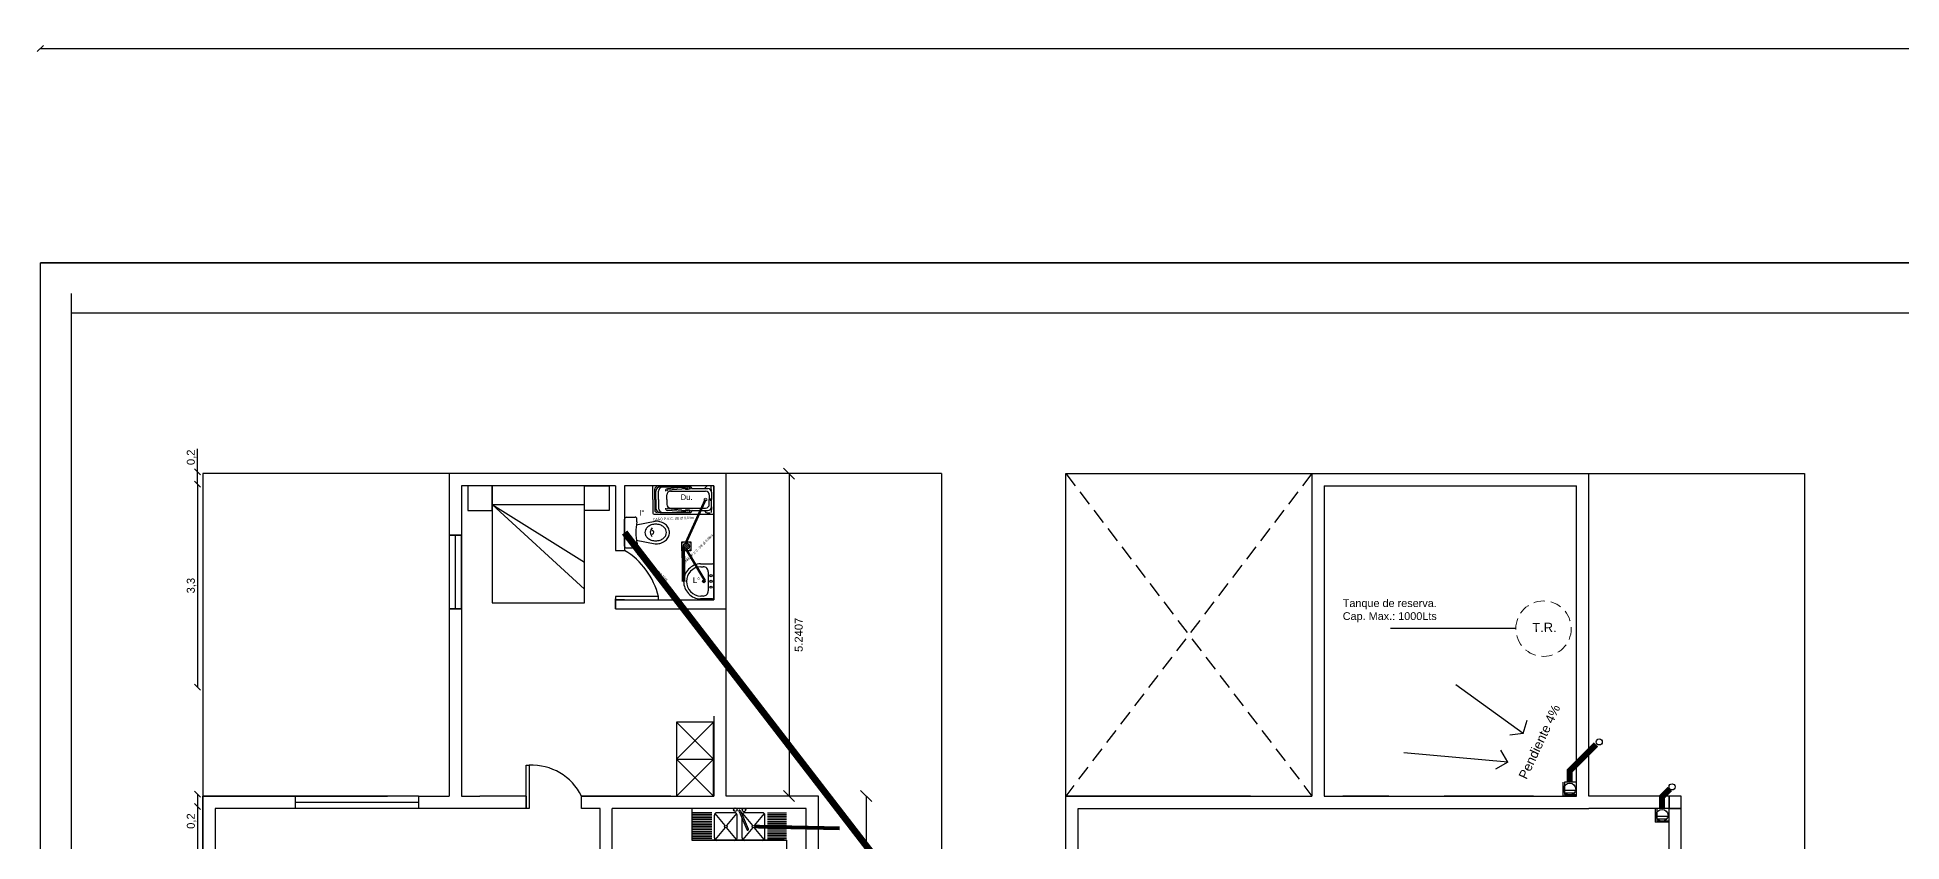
# Model space of a CAD drawing. Header units: millimetres. Extents: x 1356 to 2849, y 1307 to 1361.
# Drawn here: x 2698.77 to 2729.05, y 1348.34 to 1361.41 of the extents above; entities that cross this region are included whole.
import ezdxf

# ---------------------------------------------------------------- set-up
doc = ezdxf.new("R2010")
doc.units = ezdxf.units.MM
for name, pattern in [('ACAD_ISO02W100', [15, 12, -3]), ('DASHDOT', [1, 0.5, -0.25, 0, -0.25]), ('DASHED2', [0.375, 0.25, -0.125])]:
    doc.linetypes.add(name, pattern=pattern)
for name, color, linetype in [('Desagues primarios', 1, 'Continuous'), ('Desagues secundarios', 36, 'Continuous'), ('ejes', 8, 'DASHED2'), ('INSTALACIONES', 253, 'Continuous'), ('Muro', 3, 'Continuous'), ('S.SECUNDARIO', 32, 'Continuous'), ('texto', 7, 'Continuous'), ('Ventanas', 6, 'Continuous')]:
    doc.layers.add(name, color=color, linetype=linetype)
doc.layers.add('Linea municipal', color=3, linetype='ACAD_ISO02W100', lineweight=0)
doc.styles.get("Standard").update_dxf_attribs({"font": 'arial.ttf'})
doc.dimstyles.new('Joel', dxfattribs={"dimtxt": 0.13, "dimasz": 0.1, "dimexe": 1.25, "dimexo": 0.625, "dimgap": 0.0176, "dimtad": 1, "dimtxsty": 'Standard', "dimblk": 'OBLIQUE', "dimcen": 2.5, "dimse1": 1, "dimse2": 1, "dimclre": 256, "dimadec": 0, "dimazin": 0, "dimtfac": 1, "dimtmove": 0, "dimatfit": 3, "dimldrblk": 'OBLIQUE', "dimfxl": 1, "dimarcsym": 0})
doc.dimstyles.get("Standard").update_dxf_attribs({"dimtxt": 0.13, "dimasz": 0.18, "dimexe": 0.18, "dimexo": 0.0625, "dimgap": 0.09, "dimtad": 2, "dimdec": 4, "dimzin": 0, "dimdsep": 46, "dimtxsty": 'Standard', "dimblk": 'OBLIQUE', "dimcen": 0.09, "dimse1": 1, "dimse2": 1, "dimadec": 0, "dimazin": 0, "dimtfac": 1, "dimtdec": 4, "dimtofl": 0, "dimtmove": 1, "dimatfit": 0, "dimldrblk": 'OBLIQUE', "dimfxl": 1, "dimtolj": 1, "dimtzin": 0, "dimarcsym": 0})

# ---------------------------------------------------------------- blocks, each defined once
blk = doc.blocks.new('MATRI-01')
for p, q in [((-0.736, 0.984), (-1.136, 0.984)), ((-1.136, 0.984), (-1.136, 0.584)), ((0.764, 0.984), (-0.736, 0.984)), ((-0.736, 0.984), (-0.736, -0.916)), ((-0.736, 0.584), (-0.736, 0.984)), ((0.764, -0.916), (0.764, 0.984)), ((0.764, 0.984), (1.164, 0.984)), ((0.764, 0.584), (0.764, 0.984)), ((1.164, 0.984), (1.164, 0.584)), ((-0.736, 0.684), (0.764, 0.684)), ((-0.736, 0.684), (0.764, -0.255)), ((-0.736, 0.684), (0.764, -0.695)), ((-1.136, 0.584), (-0.736, 0.584)), ((1.164, 0.584), (0.764, 0.584)), ((-0.736, -0.916), (0.764, -0.916))]:
    blk.add_line(p, q)
blk = doc.blocks.new('Armario chico')
for points in [[(2.101, -0.462), (0.901, -0.462), (0.901, -1.062), (2.101, -1.062), (2.101, -0.462)], [(0.901, -0.462), (1.501, -1.062)], [(1.501, -0.462), (0.901, -1.062)], [(1.501, -0.462), (1.501, -1.062)], [(1.501, -0.462), (2.101, -1.062)], [(2.101, -0.462), (1.501, -1.062)]]:
    blk.add_lwpolyline(points)
blk = doc.blocks.new('_Oblique')
at = {"color": 0, "linetype": 'ByBlock', "lineweight": -2}
blk.add_line((-0.5, -0.5), (0.5, 0.5), dxfattribs=at)
blk = doc.blocks.new('*D10')
at = {"layer": 'Defpoints', "color": 0, "transparency": 16777216}
for p in [(2709.956, 1354.323), (2709.956, 1349.083), (2710.978, 1349.083)]:
    blk.add_point(p, dxfattribs=at)
at = {"layer": 'INSTALACIONES', "color": 0, "lineweight": -2, "transparency": 16777216}
blk.add_line((2710.978, 1354.323), (2710.978, 1349.083), dxfattribs=at)
at = {"layer": 'INSTALACIONES', "color": 0, "lineweight": -2, "transparency": 16777216, "xscale": 0.18, "yscale": 0.18, "zscale": 0.18}
for p, rotation in [((2710.978, 1354.323), 90), ((2710.978, 1349.083), 270)]:
    blk.add_blockref('_Oblique', p, dxfattribs=dict(at, rotation=rotation))
at = {"layer": 'INSTALACIONES', "color": 0, "transparency": 16777216, "insert": (2711.134, 1351.703), "char_height": 0.13, "attachment_point": 5, "rotation": 90}
blk.add_mtext('\\A1;5.2407', dxfattribs=at)
blk = doc.blocks.new('*D11')
at = {"layer": 'Defpoints', "color": 0, "transparency": 16777216}
for p in [(2711.456, 1349.083), (2711.456, 1334.67), (2712.23, 1334.67)]:
    blk.add_point(p, dxfattribs=at)
at = {"layer": 'INSTALACIONES', "color": 0, "lineweight": -2, "transparency": 16777216}
blk.add_line((2712.23, 1349.083), (2712.23, 1334.67), dxfattribs=at)
at = {"layer": 'INSTALACIONES', "color": 0, "lineweight": -2, "transparency": 16777216, "xscale": 0.18, "yscale": 0.18, "zscale": 0.18}
for p, rotation in [((2712.23, 1349.083), 90), ((2712.23, 1334.67), 270)]:
    blk.add_blockref('_Oblique', p, dxfattribs=dict(at, rotation=rotation))
at = {"layer": 'INSTALACIONES', "color": 0, "transparency": 16777216, "insert": (2712.386, 1341.876), "char_height": 0.13, "attachment_point": 5, "rotation": 90}
blk.add_mtext('\\A1;14.4130', dxfattribs=at)
blk = doc.blocks.new('TARJA')
for p, q in [((-0.45, 0.524), (-0.76, 0.524)), ((-0.45, 0.496), (-0.76, 0.496)), ((-0.45, 0.468), (-0.76, 0.468)), ((-0.45, 0.44), (-0.76, 0.44)), ((-0.45, 0.412), (-0.76, 0.412)), ((-0.45, 0.384), (-0.76, 0.384)), ((-0.45, 0.356), (-0.76, 0.356)), ((-0.45, 0.328), (-0.76, 0.328)), ((-0.41, 0.486), (-0.41, 0.116)), ((-0.4, 0.513), (-0.238, 0.316)), ((-0.37, 0.526), (-0.08, 0.526)), ((-0.212, 0.316), (-0.051, 0.513)), ((-0.013, 0.046), (-0.14, 0.339)), ((0.01, 0.056), (-0.117, 0.349)), ((-0.04, 0.486), (-0.04, 0.171)), ((0.04, 0.486), (0.04, 0.116)), ((0.05, 0.513), (0.212, 0.316)), ((0.08, 0.526), (0.37, 0.526)), ((0.238, 0.316), (0.399, 0.513)), ((0.41, 0.486), (0.41, 0.116)), ((0.45, 0.524), (0.76, 0.524)), ((0.45, 0.496), (0.76, 0.496)), ((0.45, 0.468), (0.76, 0.468)), ((0.45, 0.44), (0.76, 0.44)), ((0.45, 0.412), (0.76, 0.412)), ((0.45, 0.384), (0.76, 0.384)), ((0.45, 0.356), (0.76, 0.356)), ((0.45, 0.328), (0.76, 0.328)), ((-0.45, 0.3), (-0.76, 0.3)), ((-0.45, 0.272), (-0.76, 0.272)), ((-0.45, 0.244), (-0.76, 0.244)), ((-0.45, 0.216), (-0.76, 0.216)), ((-0.45, 0.188), (-0.76, 0.188)), ((-0.45, 0.16), (-0.76, 0.16)), ((-0.45, 0.132), (-0.76, 0.132)), ((-0.45, 0.104), (-0.76, 0.104)), ((-0.45, 0.076), (-0.76, 0.076)), ((-0.4, 0.089), (-0.238, 0.285)), ((-0.37, 0.076), (-0.08, 0.076)), ((-0.212, 0.285), (-0.051, 0.089)), ((0.05, 0.089), (0.212, 0.285)), ((0.08, 0.076), (0.37, 0.076)), ((0.238, 0.285), (0.399, 0.089)), ((0.45, 0.3), (0.76, 0.3)), ((0.45, 0.272), (0.76, 0.272)), ((0.45, 0.244), (0.76, 0.244)), ((0.45, 0.216), (0.76, 0.216)), ((0.45, 0.188), (0.76, 0.188)), ((0.45, 0.16), (0.76, 0.16)), ((0.45, 0.132), (0.76, 0.132)), ((0.45, 0.104), (0.76, 0.104)), ((0.45, 0.076), (0.76, 0.076))]:
    blk.add_line(p, q)
for centre, radius in [((-0.225, 0.301), 0.02), ((0.225, 0.301), 0.02), ((-0.071, 0.031), 0.0289), ((0.071, 0.027), 0.0289)]:
    blk.add_circle(centre, radius)
for centre, radius, start, end in [((-0.37, 0.486), 0.04, 89.9999, 179.9999), ((-0.13, 0.348), 0.0134, 3.3944, 221.8621), ((-0.08, 0.486), 0.04, 359.9999, 89.9999), ((0.08, 0.486), 0.04, 89.9999, 179.9999), ((0.37, 0.486), 0.04, 359.9999, 89.9999), ((-0.37, 0.116), 0.04, 179.9999, 269.9999), ((-0.08, 0.116), 0.04, 269.9999, 350.0333), ((0, 0.047), 0.0134, 184.9182, 43.3859), ((0.08, 0.116), 0.04, 179.9999, 269.9999), ((0.37, 0.116), 0.04, 269.9999, 359.9999)]:
    blk.add_arc(centre, radius, start, end)
blk = doc.blocks.new('OLIMPICO')
for p, q in [((-0.22, 0), (0.22, 0)), ((-0.25, -0.03), (-0.25, -0.17)), ((-0.22, -0.21), (-0.22, -0.2)), ((-0.22, -0.2), (-0.174, -0.2)), ((-0.22, -0.21), (-0.174, -0.21)), ((-0.125, -0.19), (-0.184, -0.498)), ((-0.174, -0.21), (-0.174, -0.2)), ((0.125, -0.19), (0.184, -0.498)), ((0.174, -0.2), (0.22, -0.2)), ((0.25, -0.03), (0.25, -0.17))]:
    blk.add_line(p, q)
blk.add_lwpolyline([(0.135, -0.505, 0.082248), (0.123, -0.433, 0.090216), (0.092, -0.378, 0.104374), (0.046, -0.341, 0.117198), (0, -0.33, 0.117198), (-0.046, -0.341, 0.104374), (-0.092, -0.378, 0.090216), (-0.123, -0.433, 0.082248), (-0.135, -0.505, 0.082248), (-0.123, -0.577, 0.090216), (-0.092, -0.632, 0.104374), (-0.046, -0.669, 0.117198), (0, -0.68, 0.117198), (0.046, -0.669, 0.104374), (0.092, -0.632, 0.090216), (0.123, -0.577, 0.082248)], format="xyb", close=True)
for centre, radius, start, end in [((-0.22, -0.03), 0.03, 90, 180), ((-0.22, -0.17), 0.03, 180, 270), ((0, -0.959), 0.778, 77.0459, 102.9541), ((0.22, -0.03), 0.03, 0, 90), ((0.22, -0.17), 0.03, 270, 360), ((-0.115, -0.511), 0.0699, 169.2058, 181.7274), ((0.088, -0.505), 0.273, 181.7274, 198.8076), ((0.045, -0.52), 0.227, 198.8076, 219.4278), ((0.004, -0.515), 0.0974, 44.2364, 135.7636), ((0.005, -0.443), 0.0312, 191.104, 348.884), ((-0.045, -0.52), 0.227, 320.5722, 341.1924), ((-0.088, -0.505), 0.273, 341.1924, 358.2726), ((0.115, -0.511), 0.0699, 358.2726, 10.7942), ((0.017, -0.542), 0.192, 219.4278, 243.2623), ((0, -0.577), 0.153, 243.2623, 270), ((0, -0.577), 0.153, 270, 296.7377), ((-0.017, -0.542), 0.192, 296.7377, 320.5722)]:
    blk.add_arc(centre, radius, start, end)
blk = doc.blocks.new('*D32')
at = {"color": 0, "lineweight": -2, "transparency": 16777216}
blk.add_line((2698.815, 1361.233), (2773.835, 1361.233), dxfattribs=at)
at = {"layer": 'Defpoints', "color": 0, "transparency": 16777216}
for p in [(2773.835, 1361.233), (2773.835, 1357.751), (2698.815, 1357.218)]:
    blk.add_point(p, dxfattribs=at)
at = {"color": 0, "lineweight": -2, "transparency": 16777216, "xscale": 0.1, "yscale": 0.1, "zscale": 0.1, "rotation": 180}
blk.add_blockref('_Oblique', (2698.815, 1361.233), dxfattribs=at)
at = {"color": 0, "lineweight": -2, "transparency": 16777216, "xscale": 0.1, "yscale": 0.1, "zscale": 0.1}
blk.add_blockref('_Oblique', (2773.835, 1361.233), dxfattribs=at)
at = {"color": 0, "transparency": 16777216, "insert": (2736.325, 1361.329), "char_height": 0.13, "attachment_point": 5}
blk.add_mtext('75,02', dxfattribs=at)
blk = doc.blocks.new('*D41')
at = {"layer": 'Defpoints', "color": 0, "transparency": 16777216}
for p in [(2701.367, 1354.352), (2706.126, 1354.352), (2706.126, 1354.152)]:
    blk.add_point(p, dxfattribs=at)
at = {"layer": 'INSTALACIONES', "color": 0, "lineweight": -2, "transparency": 16777216}
for p, q in [((2701.367, 1354.352), (2701.367, 1354.723)), ((2701.367, 1354.152), (2701.367, 1354.352))]:
    blk.add_line(p, q, dxfattribs=at)
at = {"layer": 'INSTALACIONES', "color": 0, "lineweight": -2, "transparency": 16777216, "xscale": 0.1, "yscale": 0.1, "zscale": 0.1}
for p, rotation in [((2701.367, 1354.352), 90), ((2701.367, 1354.152), 270)]:
    blk.add_blockref('_Oblique', p, dxfattribs=dict(at, rotation=rotation))
at = {"layer": 'INSTALACIONES', "color": 0, "transparency": 16777216, "insert": (2701.271, 1354.588), "char_height": 0.13, "attachment_point": 5, "rotation": 90}
blk.add_mtext('0,2', dxfattribs=at)
blk = doc.blocks.new('*D42')
at = {"layer": 'Defpoints', "color": 0, "transparency": 16777216}
for p in [(2706.126, 1354.152), (2701.367, 1350.852), (2706.126, 1350.852)]:
    blk.add_point(p, dxfattribs=at)
at = {"layer": 'INSTALACIONES', "color": 0, "lineweight": -2, "transparency": 16777216}
blk.add_line((2701.367, 1354.152), (2701.367, 1350.852), dxfattribs=at)
at = {"layer": 'INSTALACIONES', "color": 0, "lineweight": -2, "transparency": 16777216, "xscale": 0.1, "yscale": 0.1, "zscale": 0.1}
for p, rotation in [((2701.367, 1354.152), 90), ((2701.367, 1350.852), 270)]:
    blk.add_blockref('_Oblique', p, dxfattribs=dict(at, rotation=rotation))
at = {"layer": 'INSTALACIONES', "color": 0, "transparency": 16777216, "insert": (2701.271, 1352.502), "char_height": 0.13, "attachment_point": 5, "rotation": 90}
blk.add_mtext('3,3', dxfattribs=at)
blk = doc.blocks.new('*D43')
at = {"layer": 'Defpoints', "color": 0, "transparency": 16777216}
for p in [(2706.126, 1349.112), (2701.367, 1348.912), (2706.126, 1348.912)]:
    blk.add_point(p, dxfattribs=at)
at = {"layer": 'INSTALACIONES', "color": 0, "lineweight": -2, "transparency": 16777216}
for p, q in [((2701.367, 1349.112), (2701.367, 1348.912)), ((2701.367, 1348.912), (2701.367, 1348.541))]:
    blk.add_line(p, q, dxfattribs=at)
at = {"layer": 'INSTALACIONES', "color": 0, "lineweight": -2, "transparency": 16777216, "xscale": 0.1, "yscale": 0.1, "zscale": 0.1}
for p, rotation in [((2701.367, 1349.112), 90), ((2701.367, 1348.912), 270)]:
    blk.add_blockref('_Oblique', p, dxfattribs=dict(at, rotation=rotation))
at = {"layer": 'INSTALACIONES', "color": 0, "transparency": 16777216, "insert": (2701.271, 1348.676), "char_height": 0.13, "attachment_point": 5, "rotation": 90}
blk.add_mtext('0,2', dxfattribs=at)
blk = doc.blocks.new('*D44')
at = {"layer": 'Defpoints', "color": 0, "transparency": 16777216}
for p in [(2707.176, 1348.912), (2701.367, 1346.112), (2707.176, 1346.112)]:
    blk.add_point(p, dxfattribs=at)
at = {"layer": 'INSTALACIONES', "color": 0, "lineweight": -2, "transparency": 16777216}
blk.add_line((2701.367, 1348.912), (2701.367, 1346.112), dxfattribs=at)
at = {"layer": 'INSTALACIONES', "color": 0, "lineweight": -2, "transparency": 16777216, "xscale": 0.1, "yscale": 0.1, "zscale": 0.1}
for p, rotation in [((2701.367, 1348.912), 90), ((2701.367, 1346.112), 270)]:
    blk.add_blockref('_Oblique', p, dxfattribs=dict(at, rotation=rotation))
at = {"layer": 'INSTALACIONES', "color": 0, "transparency": 16777216, "insert": (2701.271, 1347.512), "char_height": 0.13, "attachment_point": 5, "rotation": 90}
blk.add_mtext('2,8', dxfattribs=at)

msp = doc.modelspace()

# ---------------------------------------------------------------- hatches: boundary and pattern name
at = {"layer": 'S.SECUNDARIO', "ltscale": 0.6}
h = msp.add_hatch(dxfattribs=at)
h.set_pattern_fill('JIS_LC_8', color=256, scale=0.002891, style=0)
h.set_pattern_definition([(45, (2709.255892, 1353.089254), (-0.0159453, 0.0159453), []), (45, (2709.257048, 1353.089254), (-0.0159453, 0.0159453), [])])
h.paths.add_polyline_path([(2709.25589, 1353.14177, 1), (2709.36092, 1353.14177, 1)])

# ---------------------------------------------------------------- linework, layer by layer
for p, q in [((2773.83514, 1357.7507), (2698.81504, 1357.7507)), ((2698.81504, 1357.7507), (2773.83514, 1357.7507)), ((2708.15606, 1354.12318), (2705.65606, 1354.12318)), ((2709.75606, 1354.12318), (2708.30606, 1354.12318)), ((2709.75606, 1354.12318), (2708.30606, 1354.12318)), ((2709.75606, 1354.12318), (2709.45606, 1354.12318)), ((2709.75606, 1353.25829), (2709.75606, 1354.12318)), ((2715.47149, 1354.32318), (2727.47149, 1354.32318)), ((2719.47149, 1354.32318), (2723.97149, 1354.32318)), ((2727.47149, 1354.32318), (2727.47149, 1329.32318)), ((2705.45606, 1353.32318), (2705.65606, 1353.32318)), ((2722.89994, 1350.09854), (2721.80832, 1350.89053)), ((2722.89994, 1350.09854), (2722.96842, 1350.31418)), ((2722.89994, 1350.09854), (2722.68626, 1350.07054)), ((2722.65303, 1349.63114), (2720.96361, 1349.78694)), ((2722.65303, 1349.63114), (2722.45499, 1349.51891)), ((2722.65303, 1349.63114), (2722.54225, 1349.8266)), ((2721.62149, 1349.08252), (2723.77149, 1349.08252)), ((2723.07149, 1349.08252), (2721.62149, 1349.08252))]:
    msp.add_line(p, q)
at = {"ltscale": 0.01}
for p, q in [((2698.81504, 1326.2896), (2698.81504, 1357.7507)), ((2699.31504, 1357.2507), (2699.31504, 1327.0896)), ((2772.99012, 1356.92976), (2699.31504, 1356.92976)), ((2722.78325, 1351.80322), (2720.74872, 1351.80322))]:
    msp.add_line(p, q, dxfattribs=at)
at = {"lineweight": 0}
msp.add_line((2709.6981, 1354.12318), (2709.64913, 1354.12318), dxfattribs=at)
at = {"color": 2}
for p, q in [((2723.54649, 1349.30752), (2723.54649, 1349.08252)), ((2723.77149, 1349.08252), (2723.54649, 1349.08252)), ((2723.75365, 1349.17508), (2723.56433, 1349.17508)), ((2723.73069, 1349.13008), (2723.58729, 1349.13008)), ((2725.04649, 1348.88252), (2725.04649, 1348.65752)), ((2725.25365, 1348.75008), (2725.06433, 1348.75008)), ((2725.23069, 1348.70508), (2725.08729, 1348.70508)), ((2725.27149, 1348.65752), (2725.04649, 1348.65752))]:
    msp.add_line(p, q, dxfattribs=at)
at = {"color": 2, "const_width": 0.1}
for points in [[(2723.65899, 1349.30752), (2723.65899, 1349.49502), (2724.08442, 1349.92045)], [(2725.15899, 1348.88252), (2725.15899, 1349.07002), (2725.28613, 1349.19716)]]:
    msp.add_lwpolyline(points, dxfattribs=at)
at = {"color": 2}
for points in [[(2723.77149, 1349.10752), (2723.77149, 1349.30752), (2723.57149, 1349.30752), (2723.57149, 1349.10752)], [(2725.27149, 1348.68252), (2725.27149, 1348.88252), (2725.07149, 1348.88252), (2725.07149, 1348.68252)]]:
    msp.add_lwpolyline(points, close=True, dxfattribs=at)
for centre, radius in [((2724.13722, 1349.96289), 0.05), ((2723.65899, 1349.19502), 0.09674), ((2725.32149, 1349.23252), 0.05), ((2725.32149, 1349.23252), 0.05), ((2725.15899, 1348.77002), 0.09674)]:
    msp.add_circle(centre, radius, dxfattribs=at)
at = {"lineweight": 0}
for centre, radius, start, end in [((2709.61942, 1353.90089), 0.02342, 358.994734, 181.005266), ((2709.61942, 1353.90007), 0.02342, 178.994734, 1.005266), ((2709.60093, 1354.09205), 0.01188, 270, 319.009802)]:
    msp.add_arc(centre, radius, start, end, dxfattribs=at)
at = {"layer": 'Desagues primarios'}
for points, const_width in [([(2708.30606, 1353.36533), (2712.55027, 1347.86065)], 0.11), ([(2709.25753, 1353.12914), (2709.26515, 1352.56752)], 0.06), ([(2710.4198, 1348.5867), (2711.80113, 1348.55829)], 0.06)]:
    msp.add_lwpolyline(points, dxfattribs=dict(at, const_width=const_width))
at = {"layer": 'Desagues secundarios', "const_width": 0.04}
for points in [[(2709.61942, 1353.90089), (2709.30841, 1353.21404)], [(2709.30841, 1353.08934), (2709.61059, 1352.58325)]]:
    msp.add_lwpolyline(points, dxfattribs=at)
at = {"layer": 'ejes'}
for p, q in [((2719.47149, 1354.32318), (2715.47149, 1349.08252)), ((2715.47149, 1354.32318), (2719.47149, 1349.08252))]:
    msp.add_line(p, q, dxfattribs=at)
at = {"layer": 'INSTALACIONES'}
for p, q in [((2701.45606, 1354.32318), (2701.45606, 1329.32318)), ((2713.45606, 1354.32318), (2701.45606, 1354.32318)), ((2705.45606, 1354.32318), (2705.45606, 1349.08252)), ((2705.65606, 1354.12318), (2705.65606, 1349.08252)), ((2708.15606, 1354.12318), (2708.15606, 1353.07318)), ((2708.30606, 1354.12318), (2708.30606, 1353.07318)), ((2708.76688, 1353.90048), (2708.76688, 1354.12019)), ((2709.64016, 1354.11909), (2709.60989, 1354.08426)), ((2709.75606, 1354.12318), (2709.75606, 1352.27318)), ((2713.45606, 1354.32318), (2713.45606, 1329.32318)), ((2715.47149, 1329.32318), (2715.47149, 1354.32318)), ((2719.47149, 1354.32318), (2719.47149, 1349.08252)), ((2719.47149, 1354.32318), (2723.97149, 1354.32318)), ((2719.67149, 1354.12318), (2719.67149, 1349.08252)), ((2719.67149, 1354.12318), (2723.77149, 1354.12318)), ((2708.76688, 1353.90048), (2708.76688, 1353.68076)), ((2708.79657, 1353.90048), (2708.79657, 1354.07269)), ((2708.79657, 1353.90048), (2708.79657, 1353.72827)), ((2708.81439, 1353.90048), (2708.81439, 1354.03706)), ((2708.81439, 1353.90048), (2708.81439, 1353.7639)), ((2708.85595, 1353.90048), (2708.85595, 1354.03706)), ((2708.85595, 1353.90048), (2708.85595, 1353.7639)), ((2708.88564, 1354.10832), (2709.37927, 1354.10832)), ((2708.99253, 1353.90048), (2708.99253, 1353.97768)), ((2708.99253, 1353.90048), (2708.99253, 1353.82328)), ((2709.22709, 1354.0962), (2709.00011, 1354.07491)), ((2709.23075, 1354.07269), (2709.00233, 1354.05126)), ((2709.05192, 1354.03706), (2709.62199, 1354.03706)), ((2709.28912, 1354.08399), (2709.28912, 1354.10832)), ((2709.35873, 1354.10832), (2709.35803, 1354.08249)), ((2709.40227, 1354.07863), (2709.65762, 1354.07863)), ((2709.68137, 1353.97768), (2709.68137, 1353.90048)), ((2709.68137, 1353.82328), (2709.68137, 1353.90048)), ((2709.717, 1354.01924), (2709.70995, 1354.1122)), ((2709.717, 1354.01924), (2709.717, 1353.90048)), ((2709.717, 1353.78171), (2709.717, 1353.90048)), ((2708.78469, 1353.66295), (2709.75857, 1353.66295)), ((2708.88564, 1353.69264), (2709.37927, 1353.69264)), ((2709.22853, 1353.70462), (2709.00011, 1353.72605)), ((2709.23075, 1353.72827), (2709.00233, 1353.7497)), ((2709.05192, 1353.7639), (2709.62199, 1353.7639)), ((2709.28912, 1353.71697), (2709.28912, 1353.69264)), ((2709.35855, 1353.69264), (2709.35785, 1353.71846)), ((2709.40227, 1353.72233), (2709.65762, 1353.72233)), ((2709.64016, 1353.68187), (2709.60989, 1353.7167)), ((2709.6981, 1353.67778), (2709.64913, 1353.67778)), ((2709.717, 1353.78171), (2709.70995, 1353.68876)), ((2708.15606, 1353.07318), (2708.30606, 1353.07318)), ((2709.5407, 1352.85709), (2709.7291, 1352.85709)), ((2709.54145, 1352.81066), (2709.58339, 1352.81066)), ((2709.58339, 1352.81066), (2709.58339, 1352.81066)), ((2709.66576, 1352.72603), (2709.66576, 1352.41676)), ((2709.75606, 1352.83013), (2709.75606, 1352.31266)), ((2708.85606, 1352.32318), (2708.15606, 1352.32318)), ((2708.15606, 1352.32318), (2708.15606, 1352.27318)), ((2708.85606, 1352.27318), (2708.85606, 1352.32318)), ((2709.58339, 1352.33288), (2709.54145, 1352.33288)), ((2708.15606, 1352.28571), (2708.15606, 1352.12318)), ((2708.15606, 1352.12318), (2708.15606, 1352.28571)), ((2708.30606, 1352.27318), (2708.15606, 1352.27318)), ((2708.15606, 1352.27318), (2708.85606, 1352.27318)), ((2708.15606, 1352.12318), (2709.95606, 1352.12318)), ((2708.30606, 1352.27318), (2709.75606, 1352.27318)), ((2709.7291, 1352.28571), (2709.5407, 1352.28571)), ((2709.75606, 1350.38252), (2709.75606, 1349.08252)), ((2706.70606, 1348.88252), (2706.70606, 1349.58252)), ((2706.70606, 1349.58252), (2706.75606, 1349.58252)), ((2706.75606, 1349.58252), (2706.75606, 1348.88252)), ((2704.45606, 1349.08252), (2701.45606, 1349.08252)), ((2701.45606, 1349.08252), (2704.45606, 1349.08252)), ((2701.45606, 1334.66954), (2701.45606, 1349.08252)), ((2704.95606, 1349.08252), (2702.95606, 1349.08252)), ((2702.95606, 1348.98252), (2704.95606, 1348.98252)), ((2704.95606, 1349.08252), (2704.95606, 1348.88252)), ((2704.95606, 1349.08252), (2705.45606, 1349.08252)), ((2705.65606, 1349.08252), (2705.95606, 1349.08252)), ((2706.70606, 1349.08252), (2705.95606, 1349.08252)), ((2706.70606, 1349.08252), (2706.70606, 1348.88252)), ((2707.60606, 1349.08252), (2709.75606, 1349.08252)), ((2709.05606, 1349.08252), (2707.60606, 1349.08252)), ((2707.60606, 1348.88252), (2707.60606, 1349.08252)), ((2711.45606, 1349.08252), (2709.95606, 1349.08252)), ((2711.45606, 1349.08252), (2709.95606, 1349.08252)), ((2718.47149, 1349.08252), (2715.47149, 1349.08252)), ((2715.47149, 1349.08252), (2718.47149, 1349.08252)), ((2715.47149, 1334.66954), (2715.47149, 1349.08252)), ((2715.67149, 1349.08252), (2719.47149, 1349.08252)), ((2719.67149, 1349.08252), (2719.97149, 1349.08252)), ((2720.72149, 1349.08252), (2719.97149, 1349.08252)), ((2725.47149, 1349.08252), (2723.97149, 1349.08252)), ((2725.47149, 1349.08252), (2723.97149, 1349.08252)), ((2701.65606, 1348.88252), (2701.65606, 1346.08252)), ((2704.45606, 1348.88252), (2701.65606, 1348.88252)), ((2704.95606, 1348.88252), (2702.95606, 1348.88252)), ((2706.70606, 1348.88252), (2704.45606, 1348.88252)), ((2706.70606, 1348.88252), (2705.95606, 1348.88252)), ((2706.75606, 1348.88252), (2706.70606, 1348.88252)), ((2707.70606, 1348.88252), (2707.60606, 1348.88252)), ((2707.90606, 1348.88252), (2707.60606, 1348.88252)), ((2707.90606, 1348.88252), (2707.60606, 1348.88252)), ((2707.70606, 1348.88252), (2707.65606, 1348.88252)), ((2707.90606, 1347.98252), (2707.90606, 1348.88252)), ((2711.25606, 1348.88252), (2708.10606, 1348.88252)), ((2709.05606, 1348.88252), (2708.10606, 1348.88252)), ((2708.10606, 1347.98252), (2708.10606, 1348.88252)), ((2709.39961, 1348.88786), (2709.39961, 1348.3637)), ((2715.47149, 1334.66954), (2715.47149, 1348.88252)), ((2715.67149, 1348.88252), (2719.47149, 1348.88252)), ((2715.67149, 1334.86954), (2715.67149, 1348.88252)), ((2725.47149, 1348.88252), (2723.97149, 1348.88252)), ((2709.39961, 1348.3637), (2710.94361, 1348.3637)), ((2710.89928, 1348.3637), (2709.4148, 1348.3637)), ((2710.94361, 1347.98961), (2710.94361, 1348.3637))]:
    msp.add_line(p, q, dxfattribs=at)
for points in [[(2709.95606, 1349.08252), (2709.95606, 1354.32318)], [(2723.77149, 1349.08252), (2723.77149, 1354.12318)], [(2723.97149, 1349.08252), (2723.97149, 1354.32318)], [(2705.65606, 1352.12318), (2705.65606, 1353.32318), (2705.45606, 1353.32318), (2705.45606, 1352.12318), (2705.65606, 1352.12318)], [(2705.55606, 1352.12318), (2705.55606, 1353.32318)], [(2702.95606, 1349.08252), (2702.95606, 1348.88252)], [(2707.60606, 1349.08252), (2709.75606, 1349.08252)], [(2711.45606, 1346.08252), (2711.45606, 1349.08252)], [(2719.67149, 1349.08252), (2723.77149, 1349.08252)], [(2725.27149, 1346.08252), (2725.27149, 1349.08252)], [(2725.47149, 1346.08252), (2725.47149, 1349.08252)], [(2711.25606, 1345.0966), (2711.25606, 1348.88252)], [(2719.47149, 1348.88252), (2723.97149, 1348.88252)]]:
    msp.add_lwpolyline(points, dxfattribs=at)
msp.add_lwpolyline([(2709.5407, 1352.85709, 0.19406609), (2709.34538, 1352.77, 0.19406609), (2709.26512, 1352.57177, 0.19440588), (2709.34512, 1352.37306, 0.19440588), (2709.5407, 1352.28571)], format="xyb", dxfattribs=at)
msp.add_lwpolyline([(2725.47149, 1348.88252), (2725.47149, 1349.08252), (2725.27149, 1349.08252), (2725.27149, 1348.88252)], close=True, dxfattribs=at)
for centre, radius in [((2709.32252, 1354.08193), 0.00656), ((2709.32252, 1353.71903), 0.00656), ((2709.70987, 1352.665), 0.01835), ((2709.592, 1352.57214), 0.02166), ((2709.592, 1352.57214), 0.01117), ((2709.70987, 1352.57177), 0.01797), ((2709.70987, 1352.47816), 0.01797)]:
    msp.add_circle(centre, radius, dxfattribs=at)
for centre, radius, start, end in [((2708.8322, 1354.07269), 0.03563, 90, 180), ((2708.88564, 1354.03706), 0.07126, 90, 180), ((2708.92721, 1354.03706), 0.07126, 90, 180), ((2709.00344, 1354.03944), 0.03563, 95.359371, 180), ((2709.00344, 1354.03944), 0.01188, 95.359371, 180), ((2709.05192, 1353.97768), 0.05938, 90, 180), ((2709.05192, 1353.82328), 0.05938, 180, 270), ((2709.26345, 1353.92608), 0.17397, 81.514543, 102.06232), ((2709.26345, 1353.92608), 0.15022, 77.426514, 102.573486), ((2709.301, 1354.08399), 0.01188, 180, 251.554322), ((2709.32645, 1354.20852), 0.13916, 257.426514, 292.739433), ((2709.34616, 1354.08281), 0.01188, 281.567153, 358.452808), ((2709.32645, 1354.20811), 0.11541, 286.088223, 292.739433), ((2709.37927, 1354.09644), 0.01188, 345.522488, 90), ((2709.40227, 1354.0905), 0.01188, 165.522488, 270), ((2709.62199, 1353.97768), 0.05938, 0, 90), ((2709.62199, 1353.82328), 0.05938, 270, 0), ((2709.65762, 1354.01924), 0.05938, 0, 90), ((2709.70164, 1353.90089), 0.00935, 357.48142, 182.51858), ((2709.70164, 1353.90007), 0.00935, 177.48142, 2.51858), ((2708.78469, 1353.68076), 0.01781, 180, 270), ((2708.8322, 1353.72827), 0.03563, 180, 270), ((2708.88564, 1353.7639), 0.07126, 180, 270), ((2708.92721, 1353.7639), 0.07126, 180, 270), ((2709.00344, 1353.76152), 0.03563, 180, 264.640629), ((2709.00344, 1353.76152), 0.01188, 180, 264.640629), ((2709.26345, 1353.87488), 0.17397, 257.426514, 278.485457), ((2709.26345, 1353.87488), 0.15022, 257.426514, 282.573486), ((2709.301, 1353.71697), 0.01188, 108.445678, 180), ((2709.32645, 1353.59244), 0.13916, 67.260567, 102.573486), ((2709.34598, 1353.71814), 0.01188, 1.547192, 78.432847), ((2709.32627, 1353.59386), 0.11541, 67.260567, 73.926191), ((2709.37927, 1353.70452), 0.01188, 270, 14.477512), ((2709.40227, 1353.71045), 0.01188, 90, 194.477512), ((2709.60093, 1353.70891), 0.01188, 40.990198, 90), ((2709.65762, 1353.78171), 0.05938, 270, 0), ((2707.68924, 1352.04417), 1.19972, 13.447727, 59.059948), ((2709.55139, 1352.57177), 0.23909, 136.19158, 180), ((2709.55139, 1352.57177), 0.23909, 92.383161, 136.19158), ((2709.58233, 1352.72722), 0.08344, 359.187146, 89.271356), ((2709.7291, 1352.83013), 0.02696, 0, 90), ((2709.55139, 1352.57177), 0.23909, 180, 223.80842), ((2709.55139, 1352.57177), 0.23909, 223.80842, 267.616839), ((2709.58233, 1352.41707), 0.08344, 270.728644, 0.812854), ((2709.7291, 1352.31266), 0.02696, 270, 0), ((2706.80097, 1348.68637), 0.89728, 26.199879, 92.869031)]:
    msp.add_arc(centre, radius, start, end, dxfattribs=at)
at = {"layer": 'Linea municipal', "color": 5, "linetype": 'ACAD_ISO02W100', "ltscale": 0.015}
msp.add_circle((2723.23325, 1351.80322), 0.45, dxfattribs=at)
at = {"layer": 'Muro'}
msp.add_line((2709.95606, 1354.32318), (2705.45606, 1354.32318), dxfattribs=at)
msp.add_lwpolyline([(2709.75606, 1352.27318), (2709.75606, 1354.12318)], dxfattribs=at)
at = {"layer": 'S.SECUNDARIO'}
for p, q in [((2709.23613, 1353.21404), (2709.38068, 1353.21404)), ((2709.23613, 1353.06949), (2709.23613, 1353.21404)), ((2709.38068, 1353.21404), (2709.38068, 1353.06949)), ((2709.38068, 1353.06949), (2709.23613, 1353.06949))]:
    msp.add_line(p, q, dxfattribs=at)
at = {"layer": 'S.SECUNDARIO', "ltscale": 0.6}
for centre in [(2709.25136, 1353.1993), (2709.36538, 1353.1993), (2709.36538, 1353.08054)]:
    msp.add_circle(centre, 0.00307, dxfattribs=at)
at = {"layer": 'S.SECUNDARIO'}
msp.add_circle((2709.30841, 1353.14177), 0.05243, dxfattribs=at)
at = {"layer": 'Ventanas'}
msp.add_line((2705.65606, 1352.12318), (2705.45606, 1352.12318), dxfattribs=at)

# ---------------------------------------------------------------- block references
at = {"layer": 'INSTALACIONES'}
msp.add_blockref('MATRI-01', (2706.89238, 1353.1393), dxfattribs=at)
for name, p, rotation in [('OLIMPICO', (2708.30606, 1353.36533), 89.99999999999999), ('Armario chico', (2708.6864, 1348.18177), 90), ('TARJA', (2710.17465, 1348.88748), 180)]:
    msp.add_blockref(name, p, dxfattribs=dict(at, rotation=rotation))

# ---------------------------------------------------------------- texts
at = {"linetype": 'DASHDOT', "ltscale": 0.05, "char_height": 0.0892528, "attachment_point": 1}
for s, insert, width in [('{\\fArial|b0|i0|c0|p34;I°}', (2708.54281, 1353.73112), 0.2193464), ('{\\fArial|b0|i0|c0|p34;L°}', (2709.41457, 1352.63469), 0.1517635)]:
    msp.add_mtext(s, dxfattribs=dict(at, insert=insert, width=width))
at = {"char_height": 0.04, "attachment_point": 1}
for s, insert, width, rotation in [('{\\fArial|b0|i0|c0|p34;CAÑO P.V.C. DE %%C 0.04m}', (2708.76382, 1353.59869), 0.6664053, 2.51156), ('CAÑO P.V.C. DE %%C 0.06m', (2709.25129, 1352.8759), 0.6632191, 45.029781), ('CAÑO P.V.C. DE %%C 0.11m', (2708.52225, 1353.0479), 0.6626953, 317.762513)]:
    msp.add_mtext(s, dxfattribs=dict(at, insert=insert, width=width, rotation=rotation))
at = {"lineweight": 0, "insert": (2722.82189, 1349.40637), "char_height": 0.15, "width": 6.1705841, "attachment_point": 1, "rotation": 64.949729}
msp.add_mtext('Pendiente 4%', dxfattribs=at)
at = {"layer": 'INSTALACIONES', "insert": (2709.2158, 1353.98517), "char_height": 0.0892528, "width": 0.1842462, "attachment_point": 1}
msp.add_mtext('{\\fArial|b0|i0|c0|p34;Du}.', dxfattribs=at)
at = {"layer": 'texto', "insert": (2719.97178, 1352.28045), "char_height": 0.1260931, "width": 2.992569, "attachment_point": 1}
msp.add_mtext('Tanque de reserva.\\PCap. Max.: 1000Lts', dxfattribs=at)
at = {"layer": 'texto', "insert": (2723.04987, 1351.8967), "char_height": 0.15, "width": 6.1705841, "attachment_point": 1, "rotation": 0.508197}
msp.add_mtext('T.R.', dxfattribs=at)

# ---------------------------------------------------------------- dimensions: what is measured, and where the dimension line sits
dim = msp.add_linear_dim(base=(2773.83514, 1361.23322), p1=(2698.81504, 1357.21825), p2=(2773.83514, 1357.7507), dimstyle='Joel')
dim.commit()
dim.dimension.update_dxf_attribs({"geometry": '*D32', "text_midpoint": (2736.32509, 1361.32894)})
at = {"layer": 'INSTALACIONES'}
for base, p1, p2, dimstyle, picture, middle in [((2701.36699, 1354.35228), (2706.12594, 1354.15228), (2706.12594, 1354.35228), 'Joel', '*D41', (2701.27126, 1354.58755)), ((2701.36699, 1350.85228), (2706.12594, 1354.15228), (2706.12611, 1350.85228), 'Joel', '*D42', (2701.27126, 1352.50228)), ((2710.978, 1349.08252), (2709.95606, 1354.32318), (2709.95606, 1349.08252), 'Standard', '*D10', (2711.13438, 1351.70285)), ((2701.36699, 1348.91162), (2706.12611, 1349.11162), (2706.12611, 1348.91162), 'Joel', '*D43', (2701.27126, 1348.67635)), ((2712.22974, 1334.66954), (2711.45606, 1349.08252), (2711.45606, 1334.66954), 'Standard', '*D11', (2712.38616, 1341.87603)), ((2701.36699, 1346.11162), (2707.17594, 1348.91162), (2707.17594, 1346.11162), 'Joel', '*D44', (2701.27126, 1347.51162))]:
    dim = msp.add_linear_dim(base=base, p1=p1, p2=p2, angle=90, dimstyle=dimstyle, dxfattribs=at)
    dim.commit()
    dim.dimension.update_dxf_attribs({"geometry": picture, "text_midpoint": middle})

doc.saveas('drawing.dxf')
